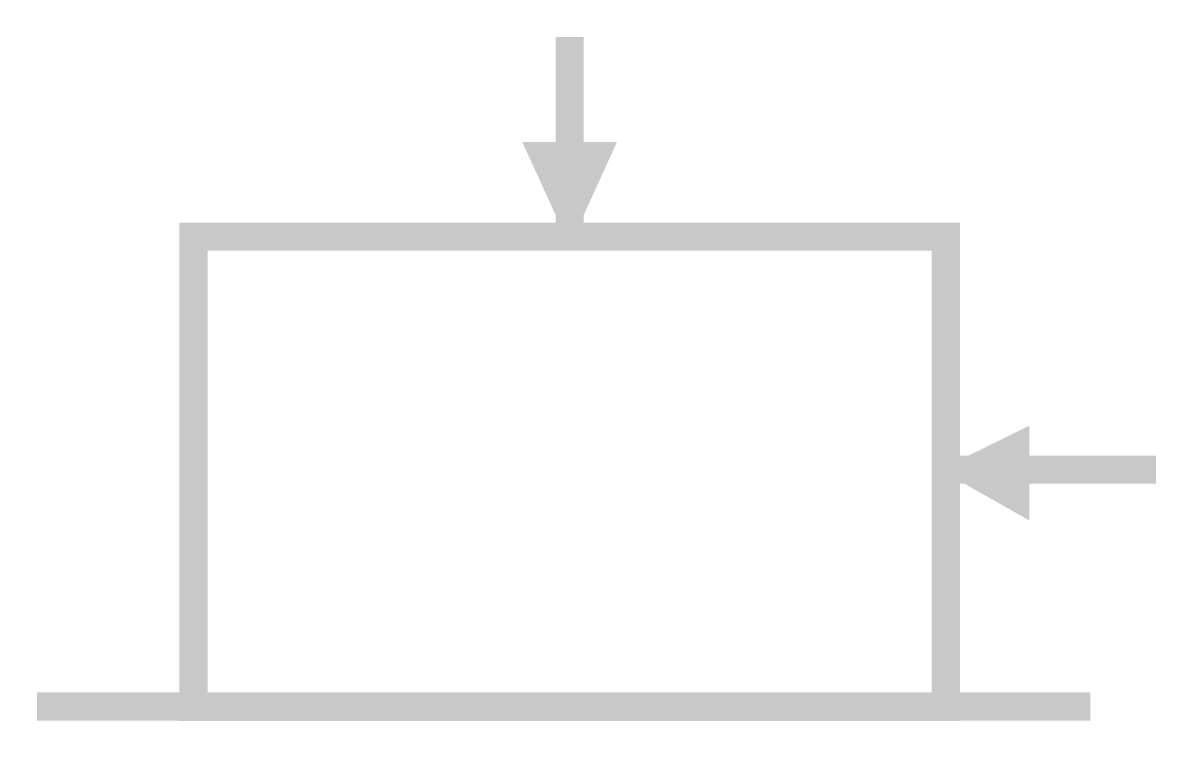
# Model space of a CAD drawing. Extents: x 1.9 to 14, y 0.2 to 7.8.
import ezdxf

# ---------------------------------------------------------------- set-up
doc = ezdxf.new("R2010")
doc.units = 0
doc.header["$MEASUREMENT"] = 0
doc.layers.get('0').update_dxf_attribs({"linetype": 'CONTINUOUS'})

msp = doc.modelspace()

# ---------------------------------------------------------------- linework, layer by layer
at = {"const_width": 0.3}
for points in [[(7.664, 7.62), (7.664, 5.436)], [(3.664, 0.497), (11.664, 0.497), (11.664, 5.497), (3.664, 5.497), (3.664, 0.347)], [(11.565, 3.019), (13.899, 3.019)], [(2, 0.5), (13.2, 0.5)]]:
    msp.add_lwpolyline(points, dxfattribs=at)
for points in [[(7.16, 6.505), (8.168, 6.505), (7.664, 5.4)], [(12.552, 3.487), (12.552, 2.479), (11.601, 3.019)]]:
    msp.add_solid(points)

doc.saveas('drawing.dxf')
